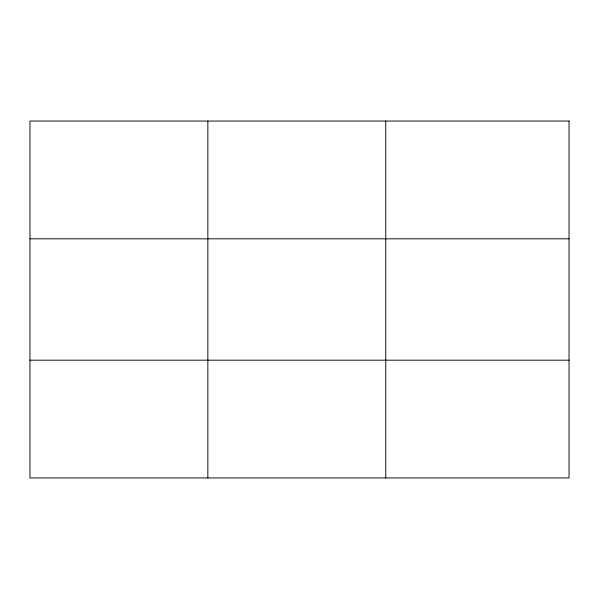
<?xml version="1.0" encoding="UTF-8"?>
<svg xmlns="http://www.w3.org/2000/svg" width="599" height="599" viewBox="0 0 599 599"><rect width="100%" height="100%" fill="white"/><g stroke="black" fill="none" stroke-linecap="round" stroke-linejoin="round"><path stroke-width="0.9" d="M207.853 477.957L207.853 121.043M385.756 477.957L385.756 121.043M29.95 238.821L569.05 238.821M29.95 360.179L569.05 360.179M569.05 121.043L569.05 477.957L29.95 477.957L29.95 121.043L569.05 121.043"/></g></svg>
